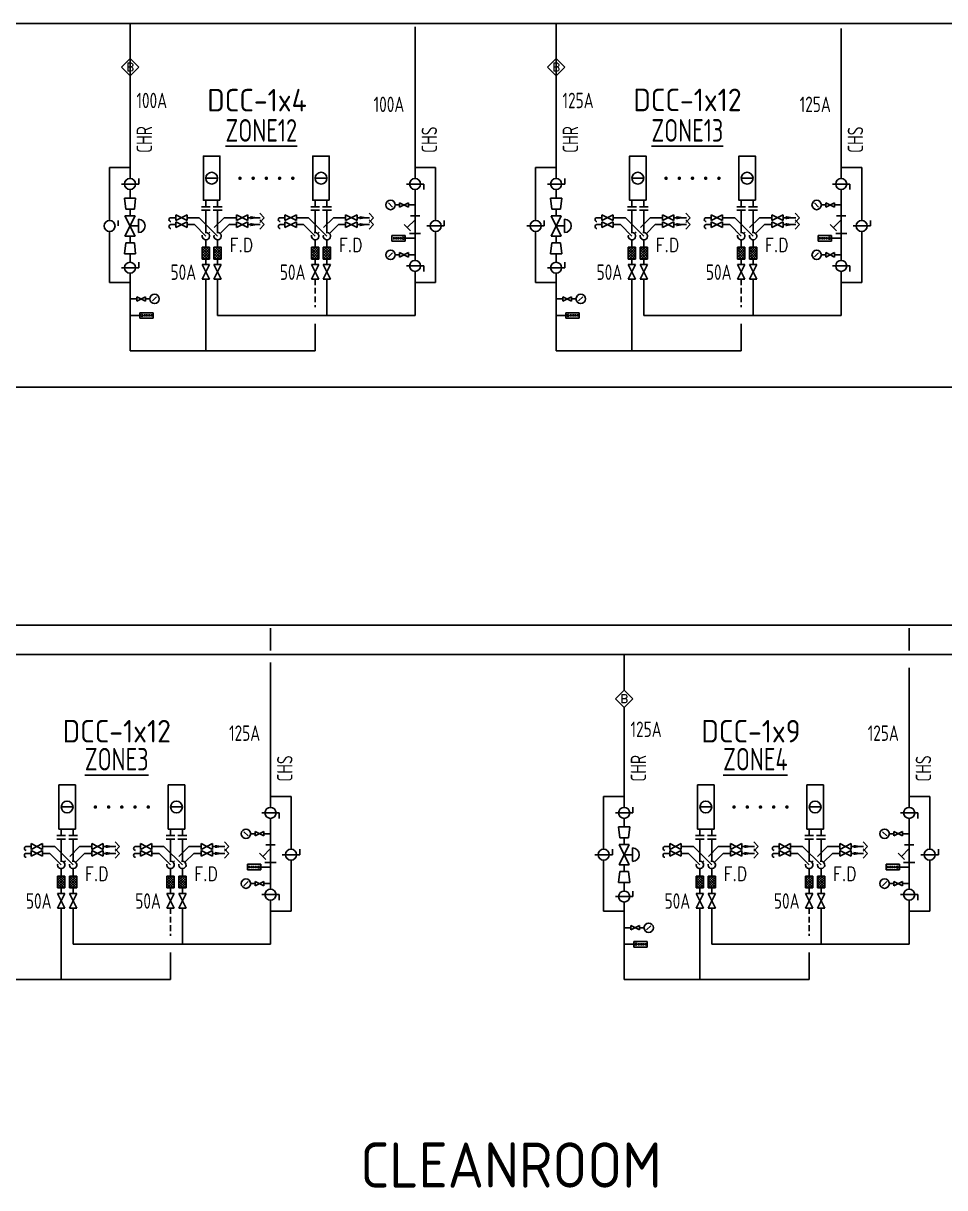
# Model space of a CAD drawing. Header units: millimetres. Extents: x 4929 to 7191, y -208 to 1486.
# Drawn here: x 5586.5 to 5790.6, y 223.3 to 481.1 of the extents above; entities that cross this region are included whole.
import ezdxf
from ezdxf.enums import TextEntityAlignment as Align

# ---------------------------------------------------------------- set-up
doc = ezdxf.new("R2010")
doc.units = ezdxf.units.MM
doc.linetypes.add('HIDDEN', pattern=[9.525, 6.35, -3.175])
doc.linetypes.add('HIDDEN2', pattern=[0.1875, 0.125, -0.0625])
for name, color, linetype in [('0-CHR-中溫', 30, 'Continuous'), ('0-CHS-中溫', 3, 'Continuous'), ('A-DETL-01', 1, 'Continuous'), ('M-CEQPM-TEXT', 3, 'Continuous'), ('M-CPIPE-TEXT', 3, 'Continuous'), ('M-CPIPE-VAVE', 2, 'Continuous'), ('M-CWTR-PIPE', 130, 'Continuous'), ('M-EQPM-TXT', 4, 'Continuous'), ('M-HVAC-CMAH', 3, 'Continuous'), ('M-PIPE-CHWR20', 110, 'Continuous'), ('U-PCW-VALVE', 2, 'Continuous')]:
    doc.layers.add(name, color=color, linetype=linetype)
doc.styles.add('AA-TXT', font='isocp.shx', dxfattribs={"bigfont": 'chineset.shx'})
doc.styles.add('STDTEXT', font='simplex.shx', dxfattribs={"bigfont": 'china.shx'})

# ---------------------------------------------------------------- blocks, each defined once
blk = doc.blocks.new('DIM3')
blk.add_solid([(40, -6.7), (40, 6.7), (0, 0)])
blk = doc.blocks.new('DCC PIPE')
at = {"layer": 'U-PCW-VALVE'}
h = blk.add_hatch(dxfattribs=at)
h.set_pattern_fill('ANSI37', color=256, scale=2.66144, angle=90, style=0)
h.set_pattern_definition([(135, (188.80367, -130.49455), (-0.2352403, -0.2352403), []), (225, (188.80367, -130.49455), (0.2352403, -0.2352403), [])])
h.paths.add_polyline_path([(-0.67, 3.67), (-0.67, 5.8), (0.67, 5.8), (0.67, 3.67)])
h = blk.add_hatch(dxfattribs=at)
h.set_pattern_fill('ANSI37', color=256, scale=2.66144, angle=90, style=0)
h.set_pattern_definition([(135, (190.9487, -130.49455), (-0.2352403, -0.2352403), []), (225, (190.9487, -130.49455), (0.2352403, -0.2352403), [])])
h.paths.add_polyline_path([(1.48, 3.67), (1.48, 5.8), (2.81, 5.8), (2.81, 3.67)])
h = blk.add_hatch(dxfattribs=at)
h.set_pattern_fill('ANSI37', color=256, scale=2.66144, angle=90, style=0)
h.set_pattern_definition([(135, (208.65864, -130.49455), (-0.2352403, -0.2352403), []), (225, (208.65864, -130.49455), (0.2352403, -0.2352403), [])])
h.paths.add_polyline_path([(19.19, 3.67), (19.19, 5.8), (20.52, 5.8), (20.52, 3.67)])
h = blk.add_hatch(dxfattribs=at)
h.set_pattern_fill('ANSI37', color=256, scale=2.66144, angle=90, style=0)
h.set_pattern_definition([(135, (210.80367, -130.49455), (-0.2352403, -0.2352403), []), (225, (210.80367, -130.49455), (0.2352403, -0.2352403), [])])
h.paths.add_polyline_path([(21.33, 3.67), (21.33, 5.8), (22.67, 5.8), (22.67, 3.67)])
at = {"layer": '0-CHR-中溫', "ltscale": 1000}
for p, q in [((0, 12.53), (0, 8.51)), ((19.85, 12.53), (19.85, 8.51)), ((0, 7.18), (0, 5.8)), ((19.85, 7.18), (19.85, 5.8)), ((0, 3.67), (0, 2.67)), ((19.85, 3.67), (19.85, 2.67))]:
    blk.add_line(p, q, dxfattribs=at)
for centre in [(0, 7.84), (19.85, 7.84)]:
    blk.add_arc(centre, 0.667, 167.3219, 102.6781, dxfattribs=at)
at = {"layer": '0-CHS-中溫', "ltscale": 1000}
for p, q in [((2.15, 12.53), (2.15, 8.51)), ((22, 12.53), (22, 8.51)), ((2.15, 7.18), (2.15, 5.8)), ((22, 7.18), (22, 5.8)), ((2.15, 3.67), (2.15, 2.67)), ((22, 3.67), (22, 2.67))]:
    blk.add_line(p, q, dxfattribs=at)
for centre in [(2.15, 7.84), (22, 7.84)]:
    blk.add_arc(centre, 0.667, 167.3219, 102.6781, dxfattribs=at)
at = {"layer": 'M-CPIPE-VAVE'}
for p, q in [((-5.47, 11.18), (-6.35, 11.18)), ((-3.4, 11.7), (-5.47, 10.66)), ((-5.47, 11.7), (-3.4, 10.66)), ((-5.47, 11.7), (-5.47, 10.66)), ((-3.4, 10.66), (-3.4, 11.7)), ((-1.19, 11.18), (-3.4, 11.18)), ((2.15, 7.84), (-1.19, 11.18)), ((1.53, 9.37), (3.34, 11.18)), ((3.34, 11.18), (5.55, 11.18)), ((5.55, 10.66), (5.55, 11.7)), ((7.62, 11.7), (5.55, 10.66)), ((5.55, 11.7), (7.62, 10.66)), ((7.62, 11.7), (7.62, 10.66)), ((9.89, 11.18), (7.62, 11.18)), ((9.81, 12.03), (10.58, 11.18)), ((9.81, 10.33), (10.58, 11.18)), ((9.81, 10.77), (10.58, 9.92)), ((14.38, 11.18), (13.5, 11.18)), ((16.45, 11.7), (14.38, 10.66)), ((14.38, 11.7), (16.45, 10.66)), ((14.38, 11.7), (14.38, 10.66)), ((16.45, 10.66), (16.45, 11.7)), ((18.66, 11.18), (16.45, 11.18)), ((22, 7.84), (18.66, 11.18)), ((21.38, 9.37), (23.19, 11.18)), ((23.19, 11.18), (25.4, 11.18)), ((25.4, 10.66), (25.4, 11.7)), ((27.47, 11.7), (25.4, 10.66)), ((25.4, 11.7), (27.47, 10.66)), ((27.47, 11.7), (27.47, 10.66)), ((29.74, 11.18), (27.47, 11.18)), ((29.67, 12.03), (30.44, 11.18)), ((29.67, 10.33), (30.44, 11.18)), ((29.67, 10.77), (30.44, 9.92)), ((-5.47, 9.92), (-6.35, 9.92)), ((-3.4, 10.44), (-5.47, 9.41)), ((-5.47, 10.44), (-3.4, 9.41)), ((-5.47, 10.44), (-5.47, 9.41)), ((-3.4, 9.41), (-3.4, 10.44)), ((-2.08, 9.92), (-3.4, 9.92)), ((0, 7.84), (-2.08, 9.92)), ((0.47, 8.31), (0.74, 8.58)), ((2.62, 8.31), (4.23, 9.92)), ((4.23, 9.92), (5.55, 9.92)), ((5.55, 9.41), (5.55, 10.44)), ((7.62, 10.44), (5.55, 9.41)), ((5.55, 10.44), (7.62, 9.41)), ((7.62, 10.44), (7.62, 9.41)), ((9.89, 9.92), (7.62, 9.92)), ((9.81, 9.07), (10.58, 9.92)), ((14.38, 9.92), (13.5, 9.92)), ((16.45, 10.44), (14.38, 9.41)), ((14.38, 10.44), (16.45, 9.41)), ((14.38, 10.44), (14.38, 9.41)), ((16.45, 9.41), (16.45, 10.44)), ((17.77, 9.92), (16.45, 9.92)), ((19.85, 7.84), (17.77, 9.92)), ((20.33, 8.31), (20.59, 8.58)), ((22.47, 8.31), (24.08, 9.92)), ((24.08, 9.92), (25.4, 9.92)), ((25.4, 9.41), (25.4, 10.44)), ((27.47, 10.44), (25.4, 9.41)), ((25.4, 10.44), (27.47, 9.41)), ((27.47, 10.44), (27.47, 9.41)), ((29.74, 9.92), (27.47, 9.92)), ((29.67, 9.07), (30.44, 9.92))]:
    blk.add_line(p, q, dxfattribs=at)
for centre in [(-6.35, 10.83), (13.5, 10.83), (-6.35, 9.57), (13.5, 9.57)]:
    blk.add_arc(centre, 0.35, 90, 270, dxfattribs=at)
at = {"layer": 'M-CWTR-PIPE'}
for p, q in [((0.18, 18.35), (1.96, 18.35)), ((20.04, 18.35), (21.82, 18.35)), ((-0.8, 13.17), (0.8, 13.17)), ((0, 14.35), (0, 13.17)), ((2.95, 13.17), (1.35, 13.17)), ((2.15, 14.35), (2.15, 13.17)), ((19.05, 13.17), (20.65, 13.17)), ((19.85, 14.35), (19.85, 13.17)), ((22.8, 13.17), (21.2, 13.17)), ((22, 14.35), (22, 13.17))]:
    blk.add_line(p, q, dxfattribs=at)
for points in [[(2.57, 14.35), (2.57, 22.35), (-0.43, 22.35), (-0.43, 14.35)], [(22.43, 14.35), (22.43, 22.35), (19.43, 22.35), (19.43, 14.35)]]:
    blk.add_lwpolyline(points, close=True, dxfattribs=at)
for centre in [(1.07, 18.35), (20.93, 18.35)]:
    blk.add_circle(centre, 1.07, dxfattribs=at)
at = {"layer": 'M-HVAC-CMAH', "const_width": 0.32}
for points in [[(6.36, 18.34, 1), (6.04, 18.34, 1)], [(8.76, 18.34, 1), (8.44, 18.34, 1)], [(11.16, 18.34, 1), (10.84, 18.34, 1)], [(13.56, 18.34, 1), (13.24, 18.34, 1)], [(15.96, 18.34, 1), (15.64, 18.34, 1)]]:
    blk.add_lwpolyline(points, format="xyb", close=True, dxfattribs=at)
at = {"layer": 'U-PCW-VALVE'}
for p, q in [((-0.8, 12.53), (0.8, 12.53)), ((2.95, 12.53), (1.35, 12.53)), ((19.05, 12.53), (20.65, 12.53)), ((22.8, 12.53), (21.2, 12.53)), ((-0.67, 5.8), (0.67, 5.8)), ((-0.67, 3.67), (-0.67, 5.8)), ((0.67, 5.8), (0.67, 3.67)), ((1.48, 5.8), (2.81, 5.8)), ((1.48, 3.67), (1.48, 5.8)), ((2.81, 5.8), (2.81, 3.67)), ((19.19, 5.8), (20.52, 5.8)), ((19.19, 3.67), (19.19, 5.8)), ((20.52, 5.8), (20.52, 3.67)), ((21.33, 5.8), (22.67, 5.8)), ((21.33, 3.67), (21.33, 5.8)), ((22.67, 5.8), (22.67, 3.67)), ((0.67, 3.67), (-0.67, 3.67)), ((0.67, 2.67), (-0.67, 2.67)), ((-0.67, 0), (0.67, 2.67)), ((-0.67, 2.67), (0.67, 0)), ((2.81, 3.67), (1.48, 3.67)), ((1.48, 2.67), (2.81, 2.67)), ((2.81, 2.67), (1.48, 0)), ((2.81, 0), (1.48, 2.67)), ((20.52, 3.67), (19.19, 3.67)), ((20.52, 2.67), (19.19, 2.67)), ((19.19, 2.67), (20.52, 0)), ((19.19, 0), (20.52, 2.67)), ((22.67, 3.67), (21.33, 3.67)), ((21.33, 2.67), (22.67, 2.67)), ((22.67, 0), (21.33, 2.67)), ((22.67, 2.67), (21.33, 0)), ((-0.67, 0), (0.67, 0)), ((2.81, 0), (1.48, 0)), ((19.19, 0), (20.52, 0)), ((22.67, 0), (21.33, 0))]:
    blk.add_line(p, q, dxfattribs=at)
at = {"layer": 'M-CPIPE-VAVE', "linetype": 'HIDDEN2', "xscale": -0.04545454545450411, "yscale": 0.04545454545450411, "zscale": 0.045454545454545}
for p in [(9.89, 11.18), (29.74, 11.18), (9.89, 9.92), (29.74, 9.92)]:
    blk.add_blockref('DIM3', p, dxfattribs=at)

msp = doc.modelspace()

# ---------------------------------------------------------------- linework, layer by layer
at = {"layer": '0-CHR-中溫', "ltscale": 1000}
for p, q in [((5086.07, 481.06), (6071.34, 481.05)), ((5610.16, 446.71), (5610.16, 481.12)), ((5704.54, 446.71), (5704.54, 481.11)), ((5605.62, 449.18), (5605.62, 437.47)), ((5610.16, 449.18), (5605.62, 449.18)), ((5700, 449.18), (5700, 437.47)), ((5704.54, 449.18), (5700, 449.18)), ((5610.16, 444.3), (5610.16, 442.42)), ((5704.54, 444.3), (5704.54, 442.42)), ((5610.16, 439.98), (5610.16, 438.51)), ((5704.54, 439.98), (5704.54, 438.51)), ((5605.62, 435.04), (5605.62, 423.75)), ((5610.16, 432.53), (5610.16, 434)), ((5700, 435.04), (5700, 423.75)), ((5704.54, 432.53), (5704.54, 434)), ((5610.16, 430.09), (5610.16, 428.21)), ((5704.54, 430.09), (5704.54, 428.21)), ((5610.16, 425.77), (5610.16, 408.63)), ((5704.54, 425.77), (5704.54, 408.63)), ((5610.16, 423.75), (5605.62, 423.75)), ((5626.94, 424.44), (5626.94, 408.63)), ((5704.54, 423.75), (5700, 423.75)), ((5721.33, 424.44), (5721.33, 408.63)), ((5651.16, 414.6), (5651.16, 408.63)), ((5745.54, 414.6), (5745.54, 408.63)), ((5610.16, 408.63), (5626.94, 408.63)), ((5651.16, 408.63), (5626.94, 408.63)), ((5704.54, 408.63), (5721.33, 408.63)), ((5745.54, 408.63), (5721.33, 408.63)), ((5182.41, 341.34), (6394.16, 341.35)), ((5252.72, 341.34), (6146.43, 341.34)), ((5719.61, 333.5), (5719.61, 341.27)), ((5719.61, 307.49), (5719.61, 329.65)), ((5715.06, 309.96), (5715.06, 298.25)), ((5719.61, 309.96), (5715.06, 309.96)), ((5719.61, 305.08), (5719.61, 303.2)), ((5719.61, 300.76), (5719.61, 299.29)), ((5715.06, 295.81), (5715.06, 284.53)), ((5719.61, 293.31), (5719.61, 294.78)), ((5719.61, 290.87), (5719.61, 288.99)), ((5719.61, 286.55), (5719.61, 269.4)), ((5594.92, 285.22), (5594.92, 269.4)), ((5719.61, 284.53), (5715.06, 284.53)), ((5736.39, 285.22), (5736.39, 269.4)), ((5619.13, 275.38), (5619.13, 269.4)), ((5760.6, 275.38), (5760.6, 269.4)), ((5578.14, 269.4), (5594.92, 269.4)), ((5619.13, 269.4), (5594.92, 269.4)), ((5719.61, 269.4), (5736.39, 269.4)), ((5760.6, 269.4), (5736.39, 269.4))]:
    msp.add_line(p, q, dxfattribs=at)
at = {"layer": '0-CHR-中溫'}
for p, q in [((5608.24, 471.42), (5610.16, 473.35)), ((5610.16, 473.35), (5612.09, 471.42)), ((5702.62, 471.41), (5704.54, 473.34)), ((5704.54, 473.34), (5706.47, 471.41)), ((5608.24, 471.42), (5610.16, 469.5)), ((5612.09, 471.42), (5610.16, 469.5)), ((5702.62, 471.41), (5704.54, 469.49)), ((5706.47, 471.41), (5704.54, 469.49)), ((5717.68, 331.57), (5719.61, 333.5)), ((5719.61, 333.5), (5721.53, 331.57)), ((5717.68, 331.57), (5719.61, 329.65)), ((5721.53, 331.57), (5719.61, 329.65))]:
    msp.add_line(p, q, dxfattribs=at)
at = {"layer": '0-CHS-中溫', "ltscale": 1000}
for p, q in [((5673.3, 446.74), (5673.3, 480.3)), ((5767.68, 446.74), (5767.68, 479.94)), ((5673.3, 449.18), (5677.85, 449.18)), ((5677.85, 437.47), (5677.85, 449.18)), ((5767.68, 449.18), (5772.23, 449.18)), ((5772.23, 437.47), (5772.23, 449.18)), ((5673.3, 428.63), (5673.3, 444.3)), ((5767.68, 428.63), (5767.68, 444.3)), ((5677.85, 423.75), (5677.85, 435.04)), ((5772.23, 423.75), (5772.23, 435.04)), ((5673.3, 416.43), (5673.3, 426.19)), ((5767.68, 416.43), (5767.68, 426.19)), ((5629.56, 424.44), (5629.56, 416.43)), ((5653.78, 424.44), (5653.78, 416.43)), ((5673.3, 423.75), (5677.85, 423.75)), ((5723.94, 424.44), (5723.94, 416.43)), ((5748.16, 424.44), (5748.16, 416.43)), ((5767.68, 423.75), (5772.23, 423.75)), ((5653.78, 416.43), (5629.56, 416.43)), ((5653.78, 416.43), (5673.3, 416.43)), ((5748.16, 416.43), (5723.94, 416.43)), ((5748.16, 416.43), (5767.68, 416.43)), ((5172.81, 347.88), (6457.3, 347.88)), ((5252.72, 347.88), (6209.55, 347.88)), ((5641.27, 347.16), (5641.27, 342.28)), ((5782.74, 347.16), (5782.74, 342.28)), ((5641.27, 307.52), (5641.27, 339.6)), ((5782.74, 307.52), (5782.74, 338.42)), ((5641.27, 309.96), (5645.82, 309.96)), ((5645.82, 298.25), (5645.82, 309.96)), ((5782.74, 309.96), (5787.29, 309.96)), ((5787.29, 298.25), (5787.29, 309.96)), ((5641.27, 289.41), (5641.27, 305.08)), ((5782.74, 289.41), (5782.74, 305.08)), ((5645.82, 284.53), (5645.82, 295.81)), ((5787.29, 284.53), (5787.29, 295.81)), ((5641.27, 277.21), (5641.27, 286.97)), ((5782.74, 277.21), (5782.74, 286.97)), ((5597.53, 285.22), (5597.53, 277.21)), ((5621.75, 285.22), (5621.75, 277.21)), ((5641.27, 284.53), (5645.82, 284.53)), ((5739, 285.22), (5739, 277.21)), ((5763.22, 285.22), (5763.22, 277.21)), ((5782.74, 284.53), (5787.29, 284.53)), ((5621.75, 277.21), (5597.53, 277.21)), ((5621.75, 277.21), (5641.27, 277.21)), ((5763.22, 277.21), (5739, 277.21)), ((5763.22, 277.21), (5782.74, 277.21))]:
    msp.add_line(p, q, dxfattribs=at)
at = {"layer": 'A-DETL-01', "linetype": 'Continuous'}
for p, q in [((5154.81, 400.55), (6519.7, 400.55)), ((6519.7, 400.55), (5253.33, 400.55))]:
    msp.add_line(p, q, dxfattribs=at)
at = {"layer": 'M-PIPE-CHWR20', "ltscale": 0.1}
for p, q in [((5609.19, 439.98), (5608.94, 442.42)), ((5608.94, 442.42), (5611.38, 442.42)), ((5611.14, 439.98), (5611.38, 442.42)), ((5703.57, 439.98), (5703.32, 442.42)), ((5703.32, 442.42), (5705.77, 442.42)), ((5705.52, 439.98), (5705.77, 442.42)), ((5611.14, 439.98), (5609.19, 439.98)), ((5705.52, 439.98), (5703.57, 439.98)), ((5609.19, 432.53), (5608.94, 430.09)), ((5611.14, 432.53), (5609.19, 432.53)), ((5611.14, 432.53), (5611.38, 430.09)), ((5703.57, 432.53), (5703.32, 430.09)), ((5705.52, 432.53), (5703.57, 432.53)), ((5705.52, 432.53), (5705.77, 430.09)), ((5608.94, 430.09), (5611.38, 430.09)), ((5703.32, 430.09), (5705.77, 430.09)), ((5718.63, 300.76), (5718.38, 303.2)), ((5718.38, 303.2), (5720.83, 303.2)), ((5720.58, 300.76), (5720.83, 303.2)), ((5720.58, 300.76), (5718.63, 300.76)), ((5718.63, 293.31), (5718.38, 290.87)), ((5720.58, 293.31), (5718.63, 293.31)), ((5720.58, 293.31), (5720.83, 290.87)), ((5718.38, 290.87), (5720.83, 290.87))]:
    msp.add_line(p, q, dxfattribs=at)
at = {"layer": 'M-PIPE-CHWR20', "linetype": 'HIDDEN', "ltscale": 0.2}
for p, q in [((5651.16, 424.44), (5651.16, 418.26)), ((5745.54, 424.44), (5745.54, 418.26)), ((5619.13, 285.22), (5619.13, 279.04)), ((5760.6, 285.22), (5760.6, 279.04))]:
    msp.add_line(p, q, dxfattribs=at)
at = {"layer": 'U-PCW-VALVE'}
for p, q in [((5612.09, 445.52), (5612.09, 446.75)), ((5706.47, 445.52), (5706.47, 446.75)), ((5608.24, 445.52), (5612.09, 445.52)), ((5671.37, 445.52), (5675.23, 445.52)), ((5675.23, 445.52), (5675.23, 444.3)), ((5702.62, 445.52), (5706.47, 445.52)), ((5765.75, 445.52), (5769.61, 445.52)), ((5769.61, 445.52), (5769.61, 444.3)), ((5668.31, 440.44), (5667.42, 441.34)), ((5668.9, 440.89), (5669.88, 440.89)), ((5669.88, 441.38), (5669.88, 440.4)), ((5671.83, 440.4), (5669.88, 441.38)), ((5669.88, 440.4), (5671.83, 441.38)), ((5671.83, 440.4), (5671.83, 441.38)), ((5671.83, 440.89), (5673.3, 440.89)), ((5762.69, 440.44), (5761.8, 441.34)), ((5763.28, 440.89), (5764.26, 440.89)), ((5764.26, 441.38), (5764.26, 440.4)), ((5766.21, 440.4), (5764.26, 441.38)), ((5764.26, 440.4), (5766.21, 441.38)), ((5766.21, 440.4), (5766.21, 441.38)), ((5766.21, 440.89), (5767.68, 440.89)), ((5609.03, 438.51), (5611.29, 438.51)), ((5609.03, 434), (5611.29, 438.51)), ((5609.03, 438.51), (5611.29, 434)), ((5672.28, 438.45), (5674.32, 438.45)), ((5703.41, 438.51), (5705.67, 438.51)), ((5703.41, 434), (5705.67, 438.51)), ((5703.41, 438.51), (5705.67, 434)), ((5766.66, 438.45), (5768.7, 438.45)), ((5607.54, 436.25), (5607.54, 437.48)), ((5612.01, 436.25), (5610.16, 436.25)), ((5612.01, 437.75), (5612.01, 434.8)), ((5670.88, 436.57), (5672.26, 435.19)), ((5670.88, 436.57), (5672.26, 435.19)), ((5673.3, 437.61), (5671.57, 435.88)), ((5675.92, 436.25), (5679.77, 436.25)), ((5679.77, 436.25), (5679.77, 437.48)), ((5698.07, 436.25), (5701.92, 436.25)), ((5701.92, 436.25), (5701.92, 437.48)), ((5706.39, 436.25), (5704.54, 436.25)), ((5706.39, 437.75), (5706.39, 434.8)), ((5765.26, 436.57), (5766.64, 435.19)), ((5765.26, 436.57), (5766.64, 435.19)), ((5767.68, 437.61), (5765.95, 435.88)), ((5770.3, 436.25), (5774.15, 436.25)), ((5774.15, 436.25), (5774.15, 437.48)), ((5611.29, 434), (5609.03, 434)), ((5668.18, 432.9), (5668.18, 434.13)), ((5668.18, 432.9), (5668.18, 434.13)), ((5668.18, 434.13), (5671.12, 434.13)), ((5668.18, 434.13), (5671.12, 434.13)), ((5668.44, 433.51), (5670.46, 433.51)), ((5668.44, 433.51), (5670.46, 433.51)), ((5668.58, 433.27), (5668.58, 433.76)), ((5668.58, 433.27), (5668.58, 433.76)), ((5669.07, 433.27), (5669.07, 433.76)), ((5669.07, 433.27), (5669.07, 433.76)), ((5669.56, 433.27), (5669.56, 433.76)), ((5669.56, 433.27), (5669.56, 433.76)), ((5670.05, 433.27), (5670.05, 433.76)), ((5670.05, 433.27), (5670.05, 433.76)), ((5671.12, 432.9), (5671.12, 434.13)), ((5671.12, 432.9), (5671.12, 434.13)), ((5671.12, 433.51), (5673.3, 433.51)), ((5671.12, 433.51), (5673.3, 433.51)), ((5672.08, 434.55), (5674.52, 434.55)), ((5672.28, 434.55), (5674.32, 434.55)), ((5705.67, 434), (5703.41, 434)), ((5762.56, 432.9), (5762.56, 434.13)), ((5762.56, 432.9), (5762.56, 434.13)), ((5762.56, 434.13), (5765.5, 434.13)), ((5762.56, 434.13), (5765.5, 434.13)), ((5762.82, 433.51), (5764.84, 433.51)), ((5762.82, 433.51), (5764.84, 433.51)), ((5762.96, 433.27), (5762.96, 433.76)), ((5762.96, 433.27), (5762.96, 433.76)), ((5763.45, 433.27), (5763.45, 433.76)), ((5763.45, 433.27), (5763.45, 433.76)), ((5763.94, 433.27), (5763.94, 433.76)), ((5763.94, 433.27), (5763.94, 433.76)), ((5764.43, 433.27), (5764.43, 433.76)), ((5764.43, 433.27), (5764.43, 433.76)), ((5765.5, 432.9), (5765.5, 434.13)), ((5765.5, 432.9), (5765.5, 434.13)), ((5765.5, 433.51), (5767.68, 433.51)), ((5765.5, 433.51), (5767.68, 433.51)), ((5766.46, 434.55), (5768.9, 434.55)), ((5766.66, 434.55), (5768.7, 434.55)), ((5668.18, 432.9), (5671.12, 432.9)), ((5668.18, 432.9), (5671.12, 432.9)), ((5762.56, 432.9), (5765.5, 432.9)), ((5762.56, 432.9), (5765.5, 432.9)), ((5612.09, 426.99), (5612.09, 428.21)), ((5668.31, 430.3), (5667.42, 429.4)), ((5668.9, 429.85), (5669.88, 429.85)), ((5669.88, 429.37), (5669.88, 430.34)), ((5671.83, 430.34), (5669.88, 429.37)), ((5669.88, 430.34), (5671.83, 429.37)), ((5671.83, 430.34), (5671.83, 429.37)), ((5671.83, 429.85), (5673.3, 429.85)), ((5706.47, 426.99), (5706.47, 428.21)), ((5762.69, 430.3), (5761.8, 429.4)), ((5763.28, 429.85), (5764.26, 429.85)), ((5764.26, 429.37), (5764.26, 430.34)), ((5766.21, 430.34), (5764.26, 429.37)), ((5764.26, 430.34), (5766.21, 429.37)), ((5766.21, 430.34), (5766.21, 429.37)), ((5766.21, 429.85), (5767.68, 429.85)), ((5608.24, 426.99), (5612.09, 426.99)), ((5671.37, 427.41), (5675.23, 427.41)), ((5675.23, 427.41), (5675.23, 426.18)), ((5702.62, 426.99), (5706.47, 426.99)), ((5765.75, 427.41), (5769.61, 427.41)), ((5769.61, 427.41), (5769.61, 426.18)), ((5611.63, 419.6), (5611.63, 420.58)), ((5611.63, 419.6), (5613.58, 420.58)), ((5613.58, 419.6), (5611.63, 420.58)), ((5613.58, 420.58), (5613.58, 419.6)), ((5615.15, 419.64), (5616.05, 420.54)), ((5706.01, 419.6), (5706.01, 420.58)), ((5706.01, 419.6), (5707.96, 420.58)), ((5707.96, 419.6), (5706.01, 420.58)), ((5707.96, 420.58), (5707.96, 419.6)), ((5709.53, 419.64), (5710.43, 420.54)), ((5611.63, 420.09), (5610.16, 420.09)), ((5614.56, 420.09), (5613.58, 420.09)), ((5706.01, 420.09), (5704.54, 420.09)), ((5708.94, 420.09), (5707.96, 420.09)), ((5612.34, 416.43), (5610.16, 416.43)), ((5612.34, 416.43), (5610.16, 416.43)), ((5612.34, 417.04), (5612.34, 415.82)), ((5612.34, 417.04), (5612.34, 415.82)), ((5615.28, 417.04), (5612.34, 417.04)), ((5615.28, 417.04), (5612.34, 417.04)), ((5615.28, 415.82), (5612.34, 415.82)), ((5615.28, 415.82), (5612.34, 415.82)), ((5615.03, 416.43), (5613, 416.43)), ((5615.03, 416.43), (5613, 416.43)), ((5613.41, 416.68), (5613.41, 416.19)), ((5613.41, 416.68), (5613.41, 416.19)), ((5613.9, 416.68), (5613.9, 416.19)), ((5613.9, 416.68), (5613.9, 416.19)), ((5614.39, 416.68), (5614.39, 416.19)), ((5614.39, 416.68), (5614.39, 416.19)), ((5614.88, 416.68), (5614.88, 416.19)), ((5614.88, 416.68), (5614.88, 416.19)), ((5615.28, 417.04), (5615.28, 415.82)), ((5615.28, 417.04), (5615.28, 415.82)), ((5706.72, 416.43), (5704.54, 416.43)), ((5706.72, 416.43), (5704.54, 416.43)), ((5706.72, 417.04), (5706.72, 415.82)), ((5706.72, 417.04), (5706.72, 415.82)), ((5709.66, 417.04), (5706.72, 417.04)), ((5709.66, 417.04), (5706.72, 417.04)), ((5709.66, 415.82), (5706.72, 415.82)), ((5709.66, 415.82), (5706.72, 415.82)), ((5709.41, 416.43), (5707.38, 416.43)), ((5709.41, 416.43), (5707.38, 416.43)), ((5707.79, 416.68), (5707.79, 416.19)), ((5707.79, 416.68), (5707.79, 416.19)), ((5708.28, 416.68), (5708.28, 416.19)), ((5708.28, 416.68), (5708.28, 416.19)), ((5708.77, 416.68), (5708.77, 416.19)), ((5708.77, 416.68), (5708.77, 416.19)), ((5709.26, 416.68), (5709.26, 416.19)), ((5709.26, 416.68), (5709.26, 416.19)), ((5709.66, 417.04), (5709.66, 415.82)), ((5709.66, 417.04), (5709.66, 415.82)), ((5721.53, 306.3), (5721.53, 307.53)), ((5639.35, 306.3), (5643.2, 306.3)), ((5643.2, 306.3), (5643.2, 305.08)), ((5717.68, 306.3), (5721.53, 306.3)), ((5780.82, 306.3), (5784.67, 306.3)), ((5784.67, 306.3), (5784.67, 305.08)), ((5636.29, 301.22), (5635.39, 302.12)), ((5636.88, 301.67), (5637.85, 301.67)), ((5637.85, 302.16), (5637.85, 301.18)), ((5639.8, 301.18), (5637.85, 302.16)), ((5637.85, 301.18), (5639.8, 302.16)), ((5639.8, 301.18), (5639.8, 302.16)), ((5639.8, 301.67), (5641.27, 301.67)), ((5777.76, 301.22), (5776.86, 302.12)), ((5778.35, 301.67), (5779.32, 301.67)), ((5779.32, 302.16), (5779.32, 301.18)), ((5781.27, 301.18), (5779.32, 302.16)), ((5779.32, 301.18), (5781.27, 302.16)), ((5781.27, 301.18), (5781.27, 302.16)), ((5781.27, 301.67), (5782.74, 301.67)), ((5640.25, 299.23), (5642.29, 299.23)), ((5718.48, 299.29), (5720.74, 299.29)), ((5718.48, 294.78), (5720.74, 299.29)), ((5718.48, 299.29), (5720.74, 294.78)), ((5781.72, 299.23), (5783.76, 299.23)), ((5638.86, 297.35), (5640.23, 295.97)), ((5638.86, 297.35), (5640.23, 295.97)), ((5641.27, 298.39), (5639.54, 296.66)), ((5643.89, 297.03), (5647.75, 297.03)), ((5647.75, 297.03), (5647.75, 298.26)), ((5713.13, 297.03), (5716.99, 297.03)), ((5716.99, 297.03), (5716.99, 298.26)), ((5721.46, 297.03), (5719.61, 297.03)), ((5721.46, 298.53), (5721.46, 295.58)), ((5780.33, 297.35), (5781.7, 295.97)), ((5780.33, 297.35), (5781.7, 295.97)), ((5782.74, 298.39), (5781.02, 296.66)), ((5785.36, 297.03), (5789.22, 297.03)), ((5789.22, 297.03), (5789.22, 298.26)), ((5636.16, 293.68), (5636.16, 294.91)), ((5636.16, 293.68), (5636.16, 294.91)), ((5636.16, 294.91), (5639.1, 294.91)), ((5636.16, 294.91), (5639.1, 294.91)), ((5636.41, 294.29), (5638.43, 294.29)), ((5636.41, 294.29), (5638.43, 294.29)), ((5636.55, 294.05), (5636.55, 294.54)), ((5636.55, 294.05), (5636.55, 294.54)), ((5637.04, 294.05), (5637.04, 294.54)), ((5637.04, 294.05), (5637.04, 294.54)), ((5637.53, 294.05), (5637.53, 294.54)), ((5637.53, 294.05), (5637.53, 294.54)), ((5638.02, 294.05), (5638.02, 294.54)), ((5638.02, 294.05), (5638.02, 294.54)), ((5639.1, 293.68), (5639.1, 294.91)), ((5639.1, 293.68), (5639.1, 294.91)), ((5639.1, 294.29), (5641.27, 294.29)), ((5639.1, 294.29), (5641.27, 294.29)), ((5640.05, 295.33), (5642.49, 295.33)), ((5640.25, 295.33), (5642.29, 295.33)), ((5720.74, 294.78), (5718.48, 294.78)), ((5777.63, 293.68), (5777.63, 294.91)), ((5777.63, 293.68), (5777.63, 294.91)), ((5777.63, 294.91), (5780.57, 294.91)), ((5777.63, 294.91), (5780.57, 294.91)), ((5777.88, 294.29), (5779.9, 294.29)), ((5777.88, 294.29), (5779.9, 294.29)), ((5778.02, 294.05), (5778.02, 294.54)), ((5778.02, 294.05), (5778.02, 294.54)), ((5778.51, 294.05), (5778.51, 294.54)), ((5778.51, 294.05), (5778.51, 294.54)), ((5779, 294.05), (5779, 294.54)), ((5779, 294.05), (5779, 294.54)), ((5779.49, 294.05), (5779.49, 294.54)), ((5779.49, 294.05), (5779.49, 294.54)), ((5780.57, 293.68), (5780.57, 294.91)), ((5780.57, 293.68), (5780.57, 294.91)), ((5780.57, 294.29), (5782.74, 294.29)), ((5780.57, 294.29), (5782.74, 294.29)), ((5781.52, 295.33), (5783.96, 295.33)), ((5781.72, 295.33), (5783.76, 295.33)), ((5636.16, 293.68), (5639.1, 293.68)), ((5636.16, 293.68), (5639.1, 293.68)), ((5777.63, 293.68), (5780.57, 293.68)), ((5777.63, 293.68), (5780.57, 293.68)), ((5636.29, 291.08), (5635.39, 290.18)), ((5636.88, 290.63), (5637.85, 290.63)), ((5637.85, 290.15), (5637.85, 291.12)), ((5639.8, 291.12), (5637.85, 290.15)), ((5637.85, 291.12), (5639.8, 290.15)), ((5639.8, 291.12), (5639.8, 290.15)), ((5639.8, 290.63), (5641.27, 290.63)), ((5721.53, 287.77), (5721.53, 288.99)), ((5777.76, 291.08), (5776.86, 290.18)), ((5778.35, 290.63), (5779.32, 290.63)), ((5779.32, 290.15), (5779.32, 291.12)), ((5781.27, 291.12), (5779.32, 290.15)), ((5779.32, 291.12), (5781.27, 290.15)), ((5781.27, 291.12), (5781.27, 290.15)), ((5781.27, 290.63), (5782.74, 290.63)), ((5639.35, 288.19), (5643.2, 288.19)), ((5643.2, 288.19), (5643.2, 286.96)), ((5717.68, 287.77), (5721.53, 287.77)), ((5780.82, 288.19), (5784.67, 288.19)), ((5784.67, 288.19), (5784.67, 286.96)), ((5721.07, 280.38), (5721.07, 281.36)), ((5721.07, 280.38), (5723.03, 281.36)), ((5723.03, 280.38), (5721.07, 281.36)), ((5723.03, 281.36), (5723.03, 280.38)), ((5724.59, 280.42), (5725.49, 281.32)), ((5721.07, 280.87), (5719.61, 280.87)), ((5724, 280.87), (5723.03, 280.87)), ((5721.78, 277.21), (5719.61, 277.21)), ((5721.78, 277.21), (5719.61, 277.21)), ((5721.78, 277.82), (5721.78, 276.6)), ((5721.78, 277.82), (5721.78, 276.6)), ((5724.72, 277.82), (5721.78, 277.82)), ((5724.72, 277.82), (5721.78, 277.82)), ((5724.72, 276.6), (5721.78, 276.6)), ((5724.72, 276.6), (5721.78, 276.6)), ((5724.47, 277.21), (5722.45, 277.21)), ((5724.47, 277.21), (5722.45, 277.21)), ((5722.86, 277.45), (5722.86, 276.96)), ((5722.86, 277.45), (5722.86, 276.96)), ((5723.35, 277.45), (5723.35, 276.96)), ((5723.35, 277.45), (5723.35, 276.96)), ((5723.84, 277.45), (5723.84, 276.96)), ((5723.84, 277.45), (5723.84, 276.96)), ((5724.33, 277.45), (5724.33, 276.96)), ((5724.33, 277.45), (5724.33, 276.96)), ((5724.72, 277.82), (5724.72, 276.6)), ((5724.72, 277.82), (5724.72, 276.6))]:
    msp.add_line(p, q, dxfattribs=at)
for centre, radius in [((5610.16, 445.52), 1.22), ((5673.3, 445.52), 1.22), ((5704.54, 445.52), 1.22), ((5767.68, 445.52), 1.22), ((5667.87, 440.89), 1.04), ((5762.25, 440.89), 1.04), ((5605.62, 436.25), 1.22), ((5677.85, 436.25), 1.22), ((5700, 436.25), 1.22), ((5772.23, 436.25), 1.22), ((5670.68, 433.51), 0.218), ((5670.68, 433.51), 0.218), ((5765.06, 433.51), 0.218), ((5765.06, 433.51), 0.218), ((5667.87, 429.85), 1.04), ((5762.25, 429.85), 1.04), ((5610.16, 426.99), 1.22), ((5673.3, 427.41), 1.22), ((5704.54, 426.99), 1.22), ((5767.68, 427.41), 1.22), ((5615.6, 420.09), 1.04), ((5709.98, 420.09), 1.04), ((5612.79, 416.43), 0.218), ((5612.79, 416.43), 0.218), ((5707.17, 416.43), 0.218), ((5707.17, 416.43), 0.218), ((5641.27, 306.3), 1.22), ((5719.61, 306.3), 1.22), ((5782.74, 306.3), 1.22), ((5635.84, 301.67), 1.04), ((5777.31, 301.67), 1.04), ((5645.82, 297.03), 1.22), ((5715.06, 297.03), 1.22), ((5787.29, 297.03), 1.22), ((5638.65, 294.29), 0.218), ((5638.65, 294.29), 0.218), ((5780.12, 294.29), 0.218), ((5780.12, 294.29), 0.218), ((5635.84, 290.63), 1.04), ((5777.31, 290.63), 1.04), ((5641.27, 288.19), 1.22), ((5719.61, 287.77), 1.22), ((5782.74, 288.19), 1.22), ((5725.04, 280.87), 1.04), ((5722.23, 277.21), 0.218), ((5722.23, 277.21), 0.218)]:
    msp.add_circle(centre, radius, dxfattribs=at)
for centre in [(5612.01, 436.26), (5706.39, 436.26), (5721.46, 297.04)]:
    msp.add_arc(centre, 1.49, 270, 90, dxfattribs=at)

# ---------------------------------------------------------------- block references
at = {"layer": '0-CHS-中溫', "ltscale": 1000, "xscale": 1.21957353685237, "yscale": 1.21957353685237, "zscale": 1.21957353685237}
for p in [(5626.94, 424.44), (5721.33, 424.44), (5594.92, 285.22), (5736.39, 285.22)]:
    msp.add_blockref('DCC PIPE', p, dxfattribs=at)

# ---------------------------------------------------------------- texts
at = {"layer": '0-CHR-中溫', "style": 'STDTEXT'}
for p in [(5610.16, 471.42), (5704.54, 471.41), (5719.61, 331.57)]:
    msp.add_text('B', height=1.83, dxfattribs=at).set_placement(p, align=Align.MIDDLE)
at = {"layer": '0-CHR-中溫', "style": 'AA-TXT', "width": 0.8}
for s, p in [('100A', (5611.57, 462.32)), ('125A', (5705.95, 462.32)), ('125A', (5721.02, 323.1))]:
    msp.add_text(s, height=3.415, dxfattribs=at).set_placement(p)
at = {"layer": '0-CHR-中溫', "ltscale": 1000, "style": 'AA-TXT', "width": 0.8}
for p in [(5613.32, 452.43), (5707.7, 452.43), (5722.76, 313.21)]:
    msp.add_text('CHR', height=3.415, rotation=90, dxfattribs=at).set_placement(p, align=Align.MIDDLE_LEFT)
at = {"layer": 'M-CEQPM-TEXT', "style": 'AA-TXT', "width": 0.8}
for s, p in [('%%UZONE12', (5639.23, 457.41)), ('%%UZONE13', (5733.61, 457.41)), ('%%UZONE3', (5607.2, 318.19)), ('%%UZONE4', (5748.67, 318.19))]:
    msp.add_text(s, height=5, dxfattribs=at).set_placement(p, align=Align.MIDDLE)
at = {"layer": 'M-CEQPM-TEXT', "char_height": 5, "attachment_point": 1, "style": 'AA-TXT'}
for s, insert in [('DCC-1x12', (5721.64, 466.65)), ('DCC-1x4', (5627.26, 466.59)), ('DCC-1x12', (5595.23, 326.88)), ('DCC-1x9', (5736.71, 326.88))]:
    msp.add_mtext_dynamic_manual_height_columns(s, width=22.7734, gutter_width=12.5, heights=[0], dxfattribs=dict(at, insert=insert))
at = {"layer": 'M-CPIPE-TEXT', "width": 0.8}
for s, height, style, p in [('100A', 3.415, 'AA-TXT', (5664.11, 461.46)), ('125A', 3.415, 'AA-TXT', (5758.49, 461.46)), ('F.D', 3.049, 'STDTEXT', (5632.23, 430.5)), ('F.D', 3.049, 'STDTEXT', (5656.44, 430.5)), ('F.D', 3.049, 'STDTEXT', (5726.61, 430.5)), ('F.D', 3.049, 'STDTEXT', (5750.82, 430.5)), ('50A', 3.415, 'AA-TXT', (5619.13, 424.3)), ('50A', 3.415, 'AA-TXT', (5643.35, 424.3)), ('50A', 3.415, 'AA-TXT', (5713.51, 424.3)), ('50A', 3.415, 'AA-TXT', (5737.73, 424.3)), ('125A', 3.415, 'AA-TXT', (5632.09, 322.24)), ('125A', 3.415, 'AA-TXT', (5773.56, 322.24)), ('F.D', 3.049, 'STDTEXT', (5600.2, 291.28)), ('F.D', 3.049, 'STDTEXT', (5624.42, 291.28)), ('F.D', 3.049, 'STDTEXT', (5741.67, 291.28)), ('F.D', 3.049, 'STDTEXT', (5765.89, 291.28)), ('50A', 3.415, 'AA-TXT', (5587.1, 285.08)), ('50A', 3.415, 'AA-TXT', (5611.32, 285.08)), ('50A', 3.415, 'AA-TXT', (5728.57, 285.08)), ('50A', 3.415, 'AA-TXT', (5752.79, 285.08))]:
    msp.add_text(s, height=height, dxfattribs=dict(at, style=style)).set_placement(p)
at = {"layer": 'M-CPIPE-TEXT', "style": 'AA-TXT', "width": 0.8}
for p in [(5676.45, 452.43), (5770.83, 452.43), (5644.43, 313.21), (5785.9, 313.21)]:
    msp.add_text('CHS', height=3.415, rotation=90, dxfattribs=at).set_placement(p, align=Align.MIDDLE_LEFT)
at = {"layer": 'M-EQPM-TXT', "color": 3, "style": 'AA-TXT'}
msp.add_text('CLEANROOM', height=10, dxfattribs=at).set_placement((5661.14, 228.33, 0), align=Align.MIDDLE_LEFT)

doc.saveas('drawing.dxf')
